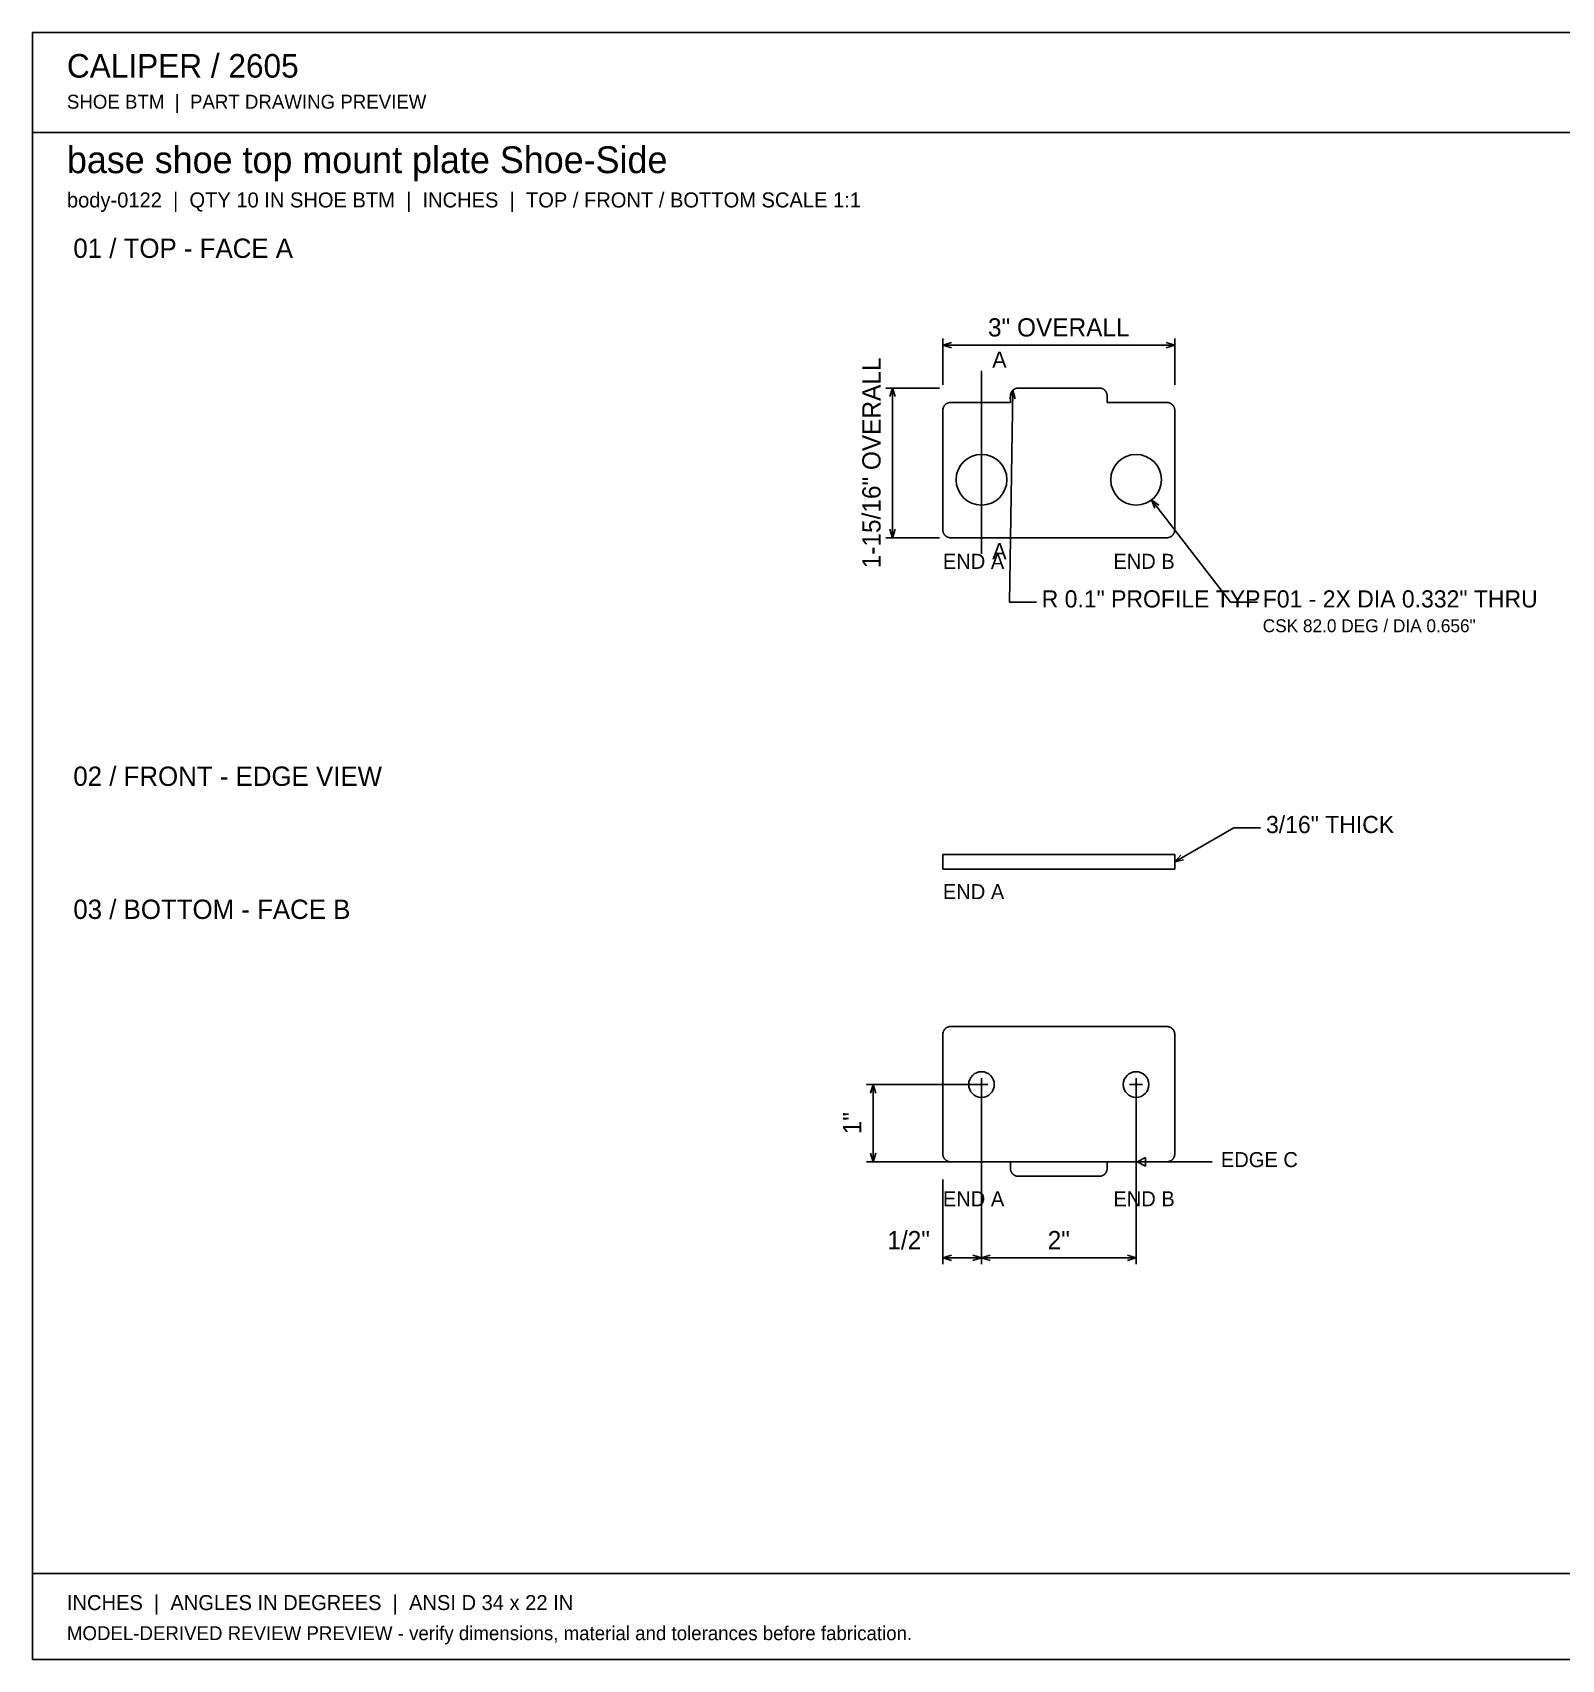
# Model space of a CAD drawing. Header units: inches. Extents: x 0.5 to 33.5, y 0.5 to 21.5.
# Drawn here: x 0.47 to 20.25, y 0.47 to 21.53 of the extents above; entities that cross this region are included whole.
import ezdxf
from ezdxf.enums import TextEntityAlignment as Align

# ---------------------------------------------------------------- set-up
doc = ezdxf.new("R2010")
doc.units = ezdxf.units.IN
doc.header["$MEASUREMENT"] = 0

msp = doc.modelspace()

# ---------------------------------------------------------------- linework, layer by layer
at = {"layer": 'ANNOTATION'}
for p, q in [((12.25, 16.969), (12.25, 17.566)), ((12.25, 17.483), (12.361, 17.517)), ((12.25, 17.483), (15.25, 17.483)), ((12.361, 17.448), (12.25, 17.483)), ((15.139, 17.517), (15.25, 17.483)), ((15.25, 17.483), (15.139, 17.448)), ((15.25, 16.969), (15.25, 17.566)), ((12.75, 17.149), (12.75, 14.781)), ((12.208, 16.927), (11.514, 16.927)), ((11.562, 16.816), (11.597, 16.927)), ((11.597, 16.927), (11.597, 14.99)), ((11.597, 16.927), (11.632, 16.816)), ((13.154, 16.898), (13.113, 14.156)), ((13.118, 16.787), (13.154, 16.898)), ((13.154, 16.898), (13.187, 16.786)), ((14.95, 15.48), (15.972, 14.156)), ((14.991, 15.371), (14.95, 15.48)), ((14.95, 15.48), (15.046, 15.413)), ((12.208, 14.99), (11.514, 14.99)), ((11.597, 14.99), (11.562, 15.101)), ((11.632, 15.101), (11.597, 14.99)), ((13.113, 14.156), (13.46, 14.156)), ((15.972, 14.156), (16.319, 14.156)), ((15.25, 10.795), (16.014, 11.236)), ((16.014, 11.236), (16.361, 11.236)), ((15.25, 10.795), (15.329, 10.881)), ((15.364, 10.821), (15.25, 10.795)), ((12.708, 7.913), (11.264, 7.913)), ((11.312, 7.802), (11.347, 7.913)), ((11.347, 7.913), (11.347, 6.913)), ((11.347, 7.913), (11.382, 7.802)), ((12.667, 7.913), (12.833, 7.913)), ((12.75, 7.997), (12.75, 7.83)), ((12.75, 7.872), (12.75, 5.587)), ((12.75, 7.872), (12.75, 5.587)), ((14.667, 7.913), (14.833, 7.913)), ((14.75, 7.997), (14.75, 7.83)), ((14.75, 7.872), (14.75, 5.587)), ((11.347, 6.913), (11.312, 7.024)), ((11.382, 7.024), (11.347, 6.913)), ((14.762, 6.913), (14.874, 6.969)), ((14.874, 6.969), (14.874, 6.858)), ((14.721, 6.913), (11.264, 6.913)), ((14.762, 6.913), (15.736, 6.913)), ((14.874, 6.858), (14.762, 6.913)), ((12.25, 6.684), (12.25, 5.587)), ((12.25, 5.67), (12.361, 5.705)), ((12.639, 5.705), (12.75, 5.67)), ((12.75, 5.67), (12.861, 5.705)), ((14.639, 5.705), (14.75, 5.67)), ((12.25, 5.67), (12.75, 5.67)), ((12.361, 5.635), (12.25, 5.67)), ((12.75, 5.67), (12.639, 5.635)), ((12.75, 5.67), (14.75, 5.67)), ((12.861, 5.635), (12.75, 5.67)), ((14.75, 5.67), (14.639, 5.635))]:
    msp.add_line(p, q, dxfattribs=at)
at = {"layer": 'OUTLINE'}
for p, q in [((0.472, 21.528), (33.528, 21.528)), ((0.472, 0.472), (0.472, 21.528)), ((0.472, 20.236), (33.528, 20.236)), ((13.127, 16.847), (13.126, 16.844)), ((13.128, 16.851), (13.127, 16.849)), ((13.127, 16.849), (13.127, 16.847)), ((13.129, 16.854), (13.128, 16.851)), ((13.13, 16.858), (13.129, 16.856)), ((13.129, 16.856), (13.129, 16.854)), ((13.131, 16.861), (13.13, 16.858)), ((13.132, 16.863), (13.131, 16.861)), ((13.133, 16.865), (13.132, 16.863)), ((13.134, 16.868), (13.133, 16.865)), ((13.135, 16.87), (13.134, 16.868)), ((13.136, 16.872), (13.135, 16.87)), ((13.137, 16.874), (13.136, 16.872)), ((13.138, 16.876), (13.137, 16.874)), ((13.139, 16.878), (13.138, 16.876)), ((13.141, 16.881), (13.139, 16.878)), ((13.142, 16.883), (13.141, 16.881)), ((13.143, 16.885), (13.142, 16.883)), ((13.145, 16.887), (13.143, 16.885)), ((13.146, 16.889), (13.145, 16.887)), ((13.148, 16.891), (13.146, 16.889)), ((13.149, 16.892), (13.148, 16.891)), ((13.151, 16.894), (13.149, 16.892)), ((13.153, 16.896), (13.151, 16.894)), ((13.154, 16.898), (13.153, 16.896)), ((13.156, 16.9), (13.154, 16.898)), ((13.158, 16.901), (13.156, 16.9)), ((13.16, 16.903), (13.158, 16.901)), ((13.162, 16.904), (13.16, 16.903)), ((13.163, 16.906), (13.162, 16.904)), ((13.165, 16.907), (13.163, 16.906)), ((13.167, 16.909), (13.165, 16.907)), ((13.169, 16.91), (13.167, 16.909)), ((13.172, 16.912), (13.169, 16.91)), ((13.174, 16.913), (13.172, 16.912)), ((13.176, 16.914), (13.174, 16.913)), ((13.178, 16.915), (13.176, 16.914)), ((13.18, 16.916), (13.178, 16.915)), ((13.182, 16.917), (13.18, 16.916)), ((13.184, 16.919), (13.182, 16.917)), ((13.187, 16.919), (13.184, 16.919)), ((13.189, 16.92), (13.187, 16.919)), ((13.191, 16.921), (13.189, 16.92)), ((13.194, 16.922), (13.191, 16.921)), ((13.196, 16.923), (13.194, 16.922)), ((13.198, 16.923), (13.196, 16.923)), ((13.201, 16.924), (13.198, 16.923)), ((13.203, 16.925), (13.201, 16.924)), ((13.205, 16.925), (13.203, 16.925)), ((13.208, 16.926), (13.205, 16.925)), ((13.21, 16.926), (13.208, 16.926)), ((13.213, 16.926), (13.21, 16.926)), ((13.215, 16.927), (13.213, 16.926)), ((13.218, 16.927), (13.215, 16.927)), ((13.22, 16.927), (13.218, 16.927)), ((13.223, 16.927), (13.22, 16.927)), ((13.225, 16.927), (13.223, 16.927)), ((14.275, 16.927), (13.225, 16.927)), ((14.277, 16.927), (14.275, 16.927)), ((14.28, 16.927), (14.277, 16.927)), ((14.282, 16.927), (14.28, 16.927)), ((14.285, 16.927), (14.282, 16.927)), ((14.287, 16.926), (14.285, 16.927)), ((14.29, 16.926), (14.287, 16.926)), ((14.292, 16.926), (14.29, 16.926)), ((14.295, 16.925), (14.292, 16.926)), ((14.297, 16.925), (14.295, 16.925)), ((14.299, 16.924), (14.297, 16.925)), ((14.302, 16.923), (14.299, 16.924)), ((14.304, 16.923), (14.302, 16.923)), ((14.306, 16.922), (14.304, 16.923)), ((14.309, 16.921), (14.306, 16.922)), ((14.311, 16.92), (14.309, 16.921)), ((14.313, 16.919), (14.311, 16.92)), ((14.316, 16.919), (14.313, 16.919)), ((14.318, 16.917), (14.316, 16.919)), ((14.32, 16.916), (14.318, 16.917)), ((14.322, 16.915), (14.32, 16.916)), ((14.324, 16.914), (14.322, 16.915)), ((14.326, 16.913), (14.324, 16.914)), ((14.328, 16.912), (14.326, 16.913)), ((14.331, 16.91), (14.328, 16.912)), ((14.333, 16.909), (14.331, 16.91)), ((14.335, 16.907), (14.333, 16.909)), ((14.337, 16.906), (14.335, 16.907)), ((14.338, 16.904), (14.337, 16.906)), ((14.34, 16.903), (14.338, 16.904)), ((14.342, 16.901), (14.34, 16.903)), ((14.344, 16.9), (14.342, 16.901)), ((14.346, 16.898), (14.344, 16.9)), ((14.347, 16.896), (14.346, 16.898)), ((14.349, 16.894), (14.347, 16.896)), ((14.351, 16.892), (14.349, 16.894)), ((14.352, 16.891), (14.351, 16.892)), ((14.354, 16.889), (14.352, 16.891)), ((14.355, 16.887), (14.354, 16.889)), ((14.357, 16.885), (14.355, 16.887)), ((14.358, 16.883), (14.357, 16.885)), ((14.359, 16.881), (14.358, 16.883)), ((14.361, 16.878), (14.359, 16.881)), ((14.362, 16.876), (14.361, 16.878)), ((14.363, 16.874), (14.362, 16.876)), ((14.364, 16.872), (14.363, 16.874)), ((14.365, 16.87), (14.364, 16.872)), ((14.366, 16.868), (14.365, 16.87)), ((14.367, 16.865), (14.366, 16.868)), ((14.368, 16.863), (14.367, 16.865)), ((14.369, 16.861), (14.368, 16.863)), ((14.37, 16.858), (14.369, 16.861)), ((14.371, 16.856), (14.37, 16.858)), ((14.371, 16.854), (14.371, 16.856)), ((14.372, 16.851), (14.371, 16.854)), ((14.373, 16.849), (14.372, 16.851)), ((14.373, 16.847), (14.373, 16.849)), ((14.374, 16.844), (14.373, 16.847)), ((12.251, 16.652), (12.25, 16.649)), ((12.25, 16.649), (12.25, 16.647)), ((12.25, 16.647), (12.25, 16.644)), ((12.25, 16.644), (12.25, 16.642)), ((12.25, 16.642), (12.25, 16.64)), ((12.25, 16.64), (12.25, 15.09)), ((12.252, 16.659), (12.251, 16.657)), ((12.251, 16.657), (12.251, 16.654)), ((12.251, 16.654), (12.251, 16.652)), ((12.253, 16.664), (12.252, 16.661)), ((12.252, 16.661), (12.252, 16.659)), ((12.254, 16.666), (12.253, 16.664)), ((12.255, 16.671), (12.254, 16.669)), ((12.254, 16.669), (12.254, 16.666)), ((12.256, 16.673), (12.255, 16.671)), ((12.257, 16.676), (12.256, 16.673)), ((12.258, 16.678), (12.257, 16.676)), ((12.259, 16.68), (12.258, 16.678)), ((12.26, 16.682), (12.259, 16.68)), ((12.261, 16.685), (12.26, 16.682)), ((12.262, 16.687), (12.261, 16.685)), ((12.263, 16.689), (12.262, 16.687)), ((12.264, 16.691), (12.263, 16.689)), ((12.266, 16.693), (12.264, 16.691)), ((12.267, 16.695), (12.266, 16.693)), ((12.268, 16.697), (12.267, 16.695)), ((12.27, 16.699), (12.268, 16.697)), ((12.271, 16.701), (12.27, 16.699)), ((12.273, 16.703), (12.271, 16.701)), ((12.274, 16.705), (12.273, 16.703)), ((12.276, 16.707), (12.274, 16.705)), ((12.278, 16.709), (12.276, 16.707)), ((12.279, 16.71), (12.278, 16.709)), ((12.281, 16.712), (12.279, 16.71)), ((12.283, 16.714), (12.281, 16.712)), ((12.285, 16.715), (12.283, 16.714)), ((12.287, 16.717), (12.285, 16.715)), ((12.288, 16.718), (12.287, 16.717)), ((12.29, 16.72), (12.288, 16.718)), ((12.292, 16.721), (12.29, 16.72)), ((12.294, 16.723), (12.292, 16.721)), ((12.297, 16.724), (12.294, 16.723)), ((12.299, 16.725), (12.297, 16.724)), ((12.301, 16.727), (12.299, 16.725)), ((12.303, 16.728), (12.301, 16.727)), ((12.305, 16.729), (12.303, 16.728)), ((12.307, 16.73), (12.305, 16.729)), ((12.309, 16.731), (12.307, 16.73)), ((12.312, 16.732), (12.309, 16.731)), ((12.314, 16.733), (12.312, 16.732)), ((12.316, 16.734), (12.314, 16.733)), ((12.319, 16.735), (12.316, 16.734)), ((12.321, 16.735), (12.319, 16.735)), ((12.323, 16.736), (12.321, 16.735)), ((12.326, 16.737), (12.323, 16.736)), ((12.328, 16.737), (12.326, 16.737)), ((12.33, 16.738), (12.328, 16.737)), ((12.333, 16.738), (12.33, 16.738)), ((12.335, 16.739), (12.333, 16.738)), ((12.338, 16.739), (12.335, 16.739)), ((12.34, 16.739), (12.338, 16.739)), ((12.343, 16.739), (12.34, 16.739)), ((12.345, 16.739), (12.343, 16.739)), ((12.348, 16.74), (12.345, 16.739)), ((12.35, 16.74), (12.348, 16.74)), ((13.125, 16.74), (12.35, 16.74)), ((13.126, 16.839), (13.125, 16.837)), ((13.125, 16.837), (13.125, 16.834)), ((13.125, 16.834), (13.125, 16.832)), ((13.125, 16.832), (13.125, 16.83)), ((13.125, 16.83), (13.125, 16.827)), ((13.125, 16.827), (13.125, 16.74)), ((13.126, 16.844), (13.126, 16.842)), ((13.126, 16.842), (13.126, 16.839)), ((14.374, 16.842), (14.374, 16.844)), ((14.374, 16.839), (14.374, 16.842)), ((14.375, 16.837), (14.374, 16.839)), ((14.375, 16.834), (14.375, 16.837)), ((14.375, 16.832), (14.375, 16.834)), ((14.375, 16.83), (14.375, 16.832)), ((14.375, 16.827), (14.375, 16.83)), ((14.375, 16.74), (14.375, 16.827)), ((15.15, 16.74), (14.375, 16.74)), ((15.152, 16.74), (15.15, 16.74)), ((15.155, 16.739), (15.152, 16.74)), ((15.157, 16.739), (15.155, 16.739)), ((15.16, 16.739), (15.157, 16.739)), ((15.162, 16.739), (15.16, 16.739)), ((15.165, 16.739), (15.162, 16.739)), ((15.167, 16.738), (15.165, 16.739)), ((15.17, 16.738), (15.167, 16.738)), ((15.172, 16.737), (15.17, 16.738)), ((15.174, 16.737), (15.172, 16.737)), ((15.177, 16.736), (15.174, 16.737)), ((15.179, 16.735), (15.177, 16.736)), ((15.181, 16.735), (15.179, 16.735)), ((15.184, 16.734), (15.181, 16.735)), ((15.186, 16.733), (15.184, 16.734)), ((15.188, 16.732), (15.186, 16.733)), ((15.191, 16.731), (15.188, 16.732)), ((15.193, 16.73), (15.191, 16.731)), ((15.195, 16.729), (15.193, 16.73)), ((15.197, 16.728), (15.195, 16.729)), ((15.199, 16.727), (15.197, 16.728)), ((15.201, 16.725), (15.199, 16.727)), ((15.203, 16.724), (15.201, 16.725)), ((15.206, 16.723), (15.203, 16.724)), ((15.208, 16.721), (15.206, 16.723)), ((15.21, 16.72), (15.208, 16.721)), ((15.212, 16.718), (15.21, 16.72)), ((15.213, 16.717), (15.212, 16.718)), ((15.215, 16.715), (15.213, 16.717)), ((15.217, 16.714), (15.215, 16.715)), ((15.219, 16.712), (15.217, 16.714)), ((15.221, 16.71), (15.219, 16.712)), ((15.222, 16.709), (15.221, 16.71)), ((15.224, 16.707), (15.222, 16.709)), ((15.226, 16.705), (15.224, 16.707)), ((15.227, 16.703), (15.226, 16.705)), ((15.229, 16.701), (15.227, 16.703)), ((15.23, 16.699), (15.229, 16.701)), ((15.232, 16.697), (15.23, 16.699)), ((15.233, 16.695), (15.232, 16.697)), ((15.234, 16.693), (15.233, 16.695)), ((15.236, 16.691), (15.234, 16.693)), ((15.237, 16.689), (15.236, 16.691)), ((15.238, 16.687), (15.237, 16.689)), ((15.239, 16.685), (15.238, 16.687)), ((15.24, 16.682), (15.239, 16.685)), ((15.241, 16.68), (15.24, 16.682)), ((15.242, 16.678), (15.241, 16.68)), ((15.243, 16.676), (15.242, 16.678)), ((15.244, 16.673), (15.243, 16.676)), ((15.245, 16.671), (15.244, 16.673)), ((15.246, 16.669), (15.245, 16.671)), ((15.246, 16.666), (15.246, 16.669)), ((15.247, 16.664), (15.246, 16.666)), ((15.248, 16.661), (15.247, 16.664)), ((15.248, 16.659), (15.248, 16.661)), ((15.249, 16.657), (15.248, 16.659)), ((15.249, 16.654), (15.249, 16.657)), ((15.249, 16.652), (15.249, 16.654)), ((15.25, 16.649), (15.249, 16.652)), ((15.25, 16.647), (15.25, 16.649)), ((15.25, 16.644), (15.25, 16.647)), ((15.25, 16.642), (15.25, 16.644)), ((15.25, 16.64), (15.25, 16.642)), ((15.25, 15.09), (15.25, 16.64)), ((12.25, 15.09), (12.25, 15.087)), ((12.25, 15.087), (12.25, 15.085)), ((12.25, 15.085), (12.25, 15.082)), ((12.25, 15.082), (12.25, 15.08)), ((12.25, 15.08), (12.251, 15.077)), ((12.251, 15.077), (12.251, 15.075)), ((12.251, 15.075), (12.251, 15.072)), ((12.251, 15.072), (12.252, 15.07)), ((12.252, 15.07), (12.252, 15.068)), ((12.252, 15.068), (12.253, 15.065)), ((12.253, 15.065), (12.254, 15.063)), ((12.254, 15.063), (12.254, 15.061)), ((12.254, 15.061), (12.255, 15.058)), ((12.255, 15.058), (12.256, 15.056)), ((12.256, 15.056), (12.257, 15.054)), ((12.257, 15.054), (12.258, 15.051)), ((12.258, 15.051), (12.259, 15.049)), ((12.259, 15.049), (12.26, 15.047)), ((12.26, 15.047), (12.261, 15.045)), ((12.261, 15.045), (12.262, 15.042)), ((12.262, 15.042), (12.263, 15.04)), ((12.263, 15.04), (12.264, 15.038)), ((12.264, 15.038), (12.266, 15.036)), ((12.266, 15.036), (12.267, 15.034)), ((12.267, 15.034), (12.268, 15.032)), ((12.268, 15.032), (12.27, 15.03)), ((12.27, 15.03), (12.271, 15.028)), ((12.271, 15.028), (12.273, 15.026)), ((12.273, 15.026), (12.274, 15.024)), ((12.274, 15.024), (12.276, 15.022)), ((12.276, 15.022), (12.278, 15.021)), ((12.278, 15.021), (12.279, 15.019)), ((12.279, 15.019), (12.281, 15.017)), ((12.281, 15.017), (12.283, 15.015)), ((12.283, 15.015), (12.285, 15.014)), ((12.285, 15.014), (12.287, 15.012)), ((12.287, 15.012), (12.288, 15.011)), ((12.288, 15.011), (12.29, 15.009)), ((12.29, 15.009), (12.292, 15.008)), ((12.292, 15.008), (12.294, 15.006)), ((12.294, 15.006), (12.297, 15.005)), ((12.297, 15.005), (12.299, 15.004)), ((12.299, 15.004), (12.301, 15.003)), ((12.301, 15.003), (12.303, 15.001)), ((12.303, 15.001), (12.305, 15)), ((12.305, 15), (12.307, 14.999)), ((12.307, 14.999), (12.309, 14.998)), ((12.309, 14.998), (12.312, 14.997)), ((12.312, 14.997), (12.314, 14.996)), ((12.314, 14.996), (12.316, 14.995)), ((12.316, 14.995), (12.319, 14.995)), ((12.319, 14.995), (12.321, 14.994)), ((12.321, 14.994), (12.323, 14.993)), ((12.323, 14.993), (12.326, 14.993)), ((12.326, 14.993), (12.328, 14.992)), ((12.328, 14.992), (12.33, 14.992)), ((12.33, 14.992), (12.333, 14.991)), ((12.333, 14.991), (12.335, 14.991)), ((12.335, 14.991), (12.338, 14.99)), ((12.338, 14.99), (12.34, 14.99)), ((12.34, 14.99), (12.343, 14.99)), ((12.343, 14.99), (12.345, 14.99)), ((12.345, 14.99), (12.348, 14.99)), ((12.348, 14.99), (12.35, 14.99)), ((12.35, 14.99), (15.15, 14.99)), ((15.15, 14.99), (15.152, 14.99)), ((15.152, 14.99), (15.155, 14.99)), ((15.155, 14.99), (15.157, 14.99)), ((15.157, 14.99), (15.16, 14.99)), ((15.16, 14.99), (15.162, 14.99)), ((15.162, 14.99), (15.165, 14.991)), ((15.165, 14.991), (15.167, 14.991)), ((15.167, 14.991), (15.17, 14.992)), ((15.17, 14.992), (15.172, 14.992)), ((15.172, 14.992), (15.174, 14.993)), ((15.174, 14.993), (15.177, 14.993)), ((15.177, 14.993), (15.179, 14.994)), ((15.179, 14.994), (15.181, 14.995)), ((15.181, 14.995), (15.184, 14.995)), ((15.184, 14.995), (15.186, 14.996)), ((15.186, 14.996), (15.188, 14.997)), ((15.188, 14.997), (15.191, 14.998)), ((15.191, 14.998), (15.193, 14.999)), ((15.193, 14.999), (15.195, 15)), ((15.195, 15), (15.197, 15.001)), ((15.197, 15.001), (15.199, 15.003)), ((15.199, 15.003), (15.201, 15.004)), ((15.201, 15.004), (15.203, 15.005)), ((15.203, 15.005), (15.206, 15.006)), ((15.206, 15.006), (15.208, 15.008)), ((15.208, 15.008), (15.21, 15.009)), ((15.21, 15.009), (15.212, 15.011)), ((15.212, 15.011), (15.213, 15.012)), ((15.213, 15.012), (15.215, 15.014)), ((15.215, 15.014), (15.217, 15.015)), ((15.217, 15.015), (15.219, 15.017)), ((15.219, 15.017), (15.221, 15.019)), ((15.221, 15.019), (15.222, 15.021)), ((15.222, 15.021), (15.224, 15.022)), ((15.224, 15.022), (15.226, 15.024)), ((15.226, 15.024), (15.227, 15.026)), ((15.227, 15.026), (15.229, 15.028)), ((15.229, 15.028), (15.23, 15.03)), ((15.23, 15.03), (15.232, 15.032)), ((15.232, 15.032), (15.233, 15.034)), ((15.233, 15.034), (15.234, 15.036)), ((15.234, 15.036), (15.236, 15.038)), ((15.236, 15.038), (15.237, 15.04)), ((15.237, 15.04), (15.238, 15.042)), ((15.238, 15.042), (15.239, 15.045)), ((15.239, 15.045), (15.24, 15.047)), ((15.24, 15.047), (15.241, 15.049)), ((15.241, 15.049), (15.242, 15.051)), ((15.242, 15.051), (15.243, 15.054)), ((15.243, 15.054), (15.244, 15.056)), ((15.244, 15.056), (15.245, 15.058)), ((15.245, 15.058), (15.246, 15.061)), ((15.246, 15.063), (15.247, 15.065)), ((15.246, 15.061), (15.246, 15.063)), ((15.247, 15.065), (15.248, 15.068)), ((15.248, 15.07), (15.249, 15.072)), ((15.248, 15.068), (15.248, 15.07)), ((15.249, 15.077), (15.25, 15.08)), ((15.249, 15.075), (15.249, 15.077)), ((15.249, 15.072), (15.249, 15.075)), ((15.25, 15.087), (15.25, 15.09)), ((15.25, 15.085), (15.25, 15.087)), ((15.25, 15.082), (15.25, 15.085)), ((15.25, 15.08), (15.25, 15.082)), ((12.25, 10.889), (15.25, 10.889)), ((12.25, 10.701), (12.25, 10.889)), ((15.25, 10.889), (15.25, 10.701)), ((15.25, 10.701), (12.25, 10.701)), ((12.279, 8.634), (12.278, 8.632)), ((12.281, 8.636), (12.279, 8.634)), ((12.283, 8.637), (12.281, 8.636)), ((12.285, 8.639), (12.283, 8.637)), ((12.287, 8.64), (12.285, 8.639)), ((12.288, 8.642), (12.287, 8.64)), ((12.29, 8.644), (12.288, 8.642)), ((12.292, 8.645), (12.29, 8.644)), ((12.294, 8.646), (12.292, 8.645)), ((12.297, 8.648), (12.294, 8.646)), ((12.299, 8.649), (12.297, 8.648)), ((12.301, 8.65), (12.299, 8.649)), ((12.303, 8.651), (12.301, 8.65)), ((12.305, 8.653), (12.303, 8.651)), ((12.307, 8.654), (12.305, 8.653)), ((12.309, 8.655), (12.307, 8.654)), ((12.312, 8.656), (12.309, 8.655)), ((12.314, 8.656), (12.312, 8.656)), ((12.316, 8.657), (12.314, 8.656)), ((12.319, 8.658), (12.316, 8.657)), ((12.321, 8.659), (12.319, 8.658)), ((12.323, 8.66), (12.321, 8.659)), ((12.326, 8.66), (12.323, 8.66)), ((12.328, 8.661), (12.326, 8.66)), ((12.33, 8.661), (12.328, 8.661)), ((12.333, 8.662), (12.33, 8.661)), ((12.335, 8.662), (12.333, 8.662)), ((12.338, 8.662), (12.335, 8.662)), ((12.34, 8.663), (12.338, 8.662)), ((12.343, 8.663), (12.34, 8.663)), ((12.345, 8.663), (12.343, 8.663)), ((12.348, 8.663), (12.345, 8.663)), ((12.35, 8.663), (12.348, 8.663)), ((15.15, 8.663), (12.35, 8.663)), ((15.152, 8.663), (15.15, 8.663)), ((15.155, 8.663), (15.152, 8.663)), ((15.157, 8.663), (15.155, 8.663)), ((15.16, 8.663), (15.157, 8.663)), ((15.162, 8.662), (15.16, 8.663)), ((15.165, 8.662), (15.162, 8.662)), ((15.167, 8.662), (15.165, 8.662)), ((15.17, 8.661), (15.167, 8.662)), ((15.172, 8.661), (15.17, 8.661)), ((15.174, 8.66), (15.172, 8.661)), ((15.177, 8.66), (15.174, 8.66)), ((15.179, 8.659), (15.177, 8.66)), ((15.181, 8.658), (15.179, 8.659)), ((15.184, 8.657), (15.181, 8.658)), ((15.186, 8.656), (15.184, 8.657)), ((15.188, 8.656), (15.186, 8.656)), ((15.191, 8.655), (15.188, 8.656)), ((15.193, 8.654), (15.191, 8.655)), ((15.195, 8.653), (15.193, 8.654)), ((15.197, 8.651), (15.195, 8.653)), ((15.199, 8.65), (15.197, 8.651)), ((15.201, 8.649), (15.199, 8.65)), ((15.203, 8.648), (15.201, 8.649)), ((15.206, 8.646), (15.203, 8.648)), ((15.208, 8.645), (15.206, 8.646)), ((15.21, 8.644), (15.208, 8.645)), ((15.212, 8.642), (15.21, 8.644)), ((15.213, 8.64), (15.212, 8.642)), ((15.215, 8.639), (15.213, 8.64)), ((15.217, 8.637), (15.215, 8.639)), ((15.219, 8.636), (15.217, 8.637)), ((15.221, 8.634), (15.219, 8.636)), ((15.222, 8.632), (15.221, 8.634)), ((12.251, 8.575), (12.25, 8.573)), ((12.25, 8.573), (12.25, 8.571)), ((12.25, 8.571), (12.25, 8.568)), ((12.25, 8.568), (12.25, 8.566)), ((12.25, 8.566), (12.25, 8.563)), ((12.25, 8.563), (12.25, 7.013)), ((12.252, 8.583), (12.251, 8.58)), ((12.251, 8.58), (12.251, 8.578)), ((12.251, 8.578), (12.251, 8.575)), ((12.253, 8.587), (12.252, 8.585)), ((12.252, 8.585), (12.252, 8.583)), ((12.254, 8.59), (12.253, 8.587)), ((12.255, 8.595), (12.254, 8.592)), ((12.254, 8.592), (12.254, 8.59)), ((12.256, 8.597), (12.255, 8.595)), ((12.257, 8.599), (12.256, 8.597)), ((12.258, 8.601), (12.257, 8.599)), ((12.259, 8.604), (12.258, 8.601)), ((12.26, 8.606), (12.259, 8.604)), ((12.261, 8.608), (12.26, 8.606)), ((12.262, 8.61), (12.261, 8.608)), ((12.263, 8.612), (12.262, 8.61)), ((12.264, 8.615), (12.263, 8.612)), ((12.266, 8.617), (12.264, 8.615)), ((12.267, 8.619), (12.266, 8.617)), ((12.268, 8.621), (12.267, 8.619)), ((12.27, 8.623), (12.268, 8.621)), ((12.271, 8.625), (12.27, 8.623)), ((12.273, 8.627), (12.271, 8.625)), ((12.274, 8.629), (12.273, 8.627)), ((12.276, 8.63), (12.274, 8.629)), ((12.278, 8.632), (12.276, 8.63)), ((15.224, 8.63), (15.222, 8.632)), ((15.226, 8.629), (15.224, 8.63)), ((15.227, 8.627), (15.226, 8.629)), ((15.229, 8.625), (15.227, 8.627)), ((15.23, 8.623), (15.229, 8.625)), ((15.232, 8.621), (15.23, 8.623)), ((15.233, 8.619), (15.232, 8.621)), ((15.234, 8.617), (15.233, 8.619)), ((15.236, 8.615), (15.234, 8.617)), ((15.237, 8.612), (15.236, 8.615)), ((15.238, 8.61), (15.237, 8.612)), ((15.239, 8.608), (15.238, 8.61)), ((15.24, 8.606), (15.239, 8.608)), ((15.241, 8.604), (15.24, 8.606)), ((15.242, 8.601), (15.241, 8.604)), ((15.243, 8.599), (15.242, 8.601)), ((15.244, 8.597), (15.243, 8.599)), ((15.245, 8.595), (15.244, 8.597)), ((15.246, 8.592), (15.245, 8.595)), ((15.246, 8.59), (15.246, 8.592)), ((15.247, 8.587), (15.246, 8.59)), ((15.248, 8.585), (15.247, 8.587)), ((15.248, 8.583), (15.248, 8.585)), ((15.249, 8.58), (15.248, 8.583)), ((15.249, 8.578), (15.249, 8.58)), ((15.249, 8.575), (15.249, 8.578)), ((15.25, 8.573), (15.249, 8.575)), ((15.25, 8.571), (15.25, 8.573)), ((15.25, 8.568), (15.25, 8.571)), ((15.25, 8.566), (15.25, 8.568)), ((15.25, 8.563), (15.25, 8.566)), ((15.25, 7.013), (15.25, 8.563)), ((12.25, 7.013), (12.25, 7.011)), ((12.25, 7.011), (12.25, 7.008)), ((12.25, 7.008), (12.25, 7.006)), ((12.25, 7.006), (12.25, 7.003)), ((12.25, 7.003), (12.251, 7.001)), ((12.251, 7.001), (12.251, 6.999)), ((12.251, 6.999), (12.251, 6.996)), ((12.251, 6.996), (12.252, 6.994)), ((12.252, 6.994), (12.252, 6.991)), ((12.252, 6.991), (12.253, 6.989)), ((12.253, 6.989), (12.254, 6.987)), ((12.254, 6.987), (12.254, 6.984)), ((12.254, 6.984), (12.255, 6.982)), ((12.255, 6.982), (12.256, 6.98)), ((12.256, 6.98), (12.257, 6.977)), ((12.257, 6.977), (12.258, 6.975)), ((12.258, 6.975), (12.259, 6.973)), ((12.259, 6.973), (12.26, 6.97)), ((12.26, 6.97), (12.261, 6.968)), ((12.261, 6.968), (12.262, 6.966)), ((12.262, 6.966), (12.263, 6.964)), ((12.263, 6.964), (12.264, 6.962)), ((12.264, 6.962), (12.266, 6.96)), ((12.266, 6.96), (12.267, 6.958)), ((12.267, 6.958), (12.268, 6.956)), ((12.268, 6.956), (12.27, 6.954)), ((12.27, 6.954), (12.271, 6.952)), ((12.271, 6.952), (12.273, 6.95)), ((12.273, 6.95), (12.274, 6.948)), ((15.226, 6.948), (15.227, 6.95)), ((15.227, 6.95), (15.229, 6.952)), ((15.229, 6.952), (15.23, 6.954)), ((15.23, 6.954), (15.232, 6.956)), ((15.232, 6.956), (15.233, 6.958)), ((15.233, 6.958), (15.234, 6.96)), ((15.234, 6.96), (15.236, 6.962)), ((15.236, 6.962), (15.237, 6.964)), ((15.237, 6.964), (15.238, 6.966)), ((15.238, 6.966), (15.239, 6.968)), ((15.239, 6.968), (15.24, 6.97)), ((15.24, 6.97), (15.241, 6.973)), ((15.241, 6.973), (15.242, 6.975)), ((15.242, 6.975), (15.243, 6.977)), ((15.243, 6.977), (15.244, 6.98)), ((15.244, 6.98), (15.245, 6.982)), ((15.245, 6.982), (15.246, 6.984)), ((15.246, 6.987), (15.247, 6.989)), ((15.246, 6.984), (15.246, 6.987)), ((15.247, 6.989), (15.248, 6.991)), ((15.248, 6.994), (15.249, 6.996)), ((15.248, 6.991), (15.248, 6.994)), ((15.249, 7.001), (15.25, 7.003)), ((15.249, 6.999), (15.249, 7.001)), ((15.249, 6.996), (15.249, 6.999)), ((15.25, 7.011), (15.25, 7.013)), ((15.25, 7.008), (15.25, 7.011)), ((15.25, 7.006), (15.25, 7.008)), ((15.25, 7.003), (15.25, 7.006)), ((12.274, 6.948), (12.276, 6.946)), ((12.276, 6.946), (12.278, 6.944)), ((12.278, 6.944), (12.279, 6.942)), ((12.279, 6.942), (12.281, 6.941)), ((12.281, 6.941), (12.283, 6.939)), ((12.283, 6.939), (12.285, 6.937)), ((12.285, 6.937), (12.287, 6.936)), ((12.287, 6.936), (12.288, 6.934)), ((12.288, 6.934), (12.29, 6.933)), ((12.29, 6.933), (12.292, 6.931)), ((12.292, 6.931), (12.294, 6.93)), ((12.294, 6.93), (12.297, 6.929)), ((12.297, 6.929), (12.299, 6.927)), ((12.299, 6.927), (12.301, 6.926)), ((12.301, 6.926), (12.303, 6.925)), ((12.303, 6.925), (12.305, 6.924)), ((12.305, 6.924), (12.307, 6.923)), ((12.307, 6.923), (12.309, 6.922)), ((12.309, 6.922), (12.312, 6.921)), ((12.312, 6.921), (12.314, 6.92)), ((12.314, 6.92), (12.316, 6.919)), ((12.316, 6.919), (12.319, 6.918)), ((12.319, 6.918), (12.321, 6.918)), ((12.321, 6.918), (12.323, 6.917)), ((12.323, 6.917), (12.326, 6.916)), ((12.326, 6.916), (12.328, 6.916)), ((12.328, 6.916), (12.33, 6.915)), ((12.33, 6.915), (12.333, 6.915)), ((12.333, 6.915), (12.335, 6.914)), ((12.335, 6.914), (12.338, 6.914)), ((12.338, 6.914), (12.34, 6.914)), ((12.34, 6.914), (12.343, 6.913)), ((12.343, 6.913), (12.345, 6.913)), ((12.345, 6.913), (12.348, 6.913)), ((12.348, 6.913), (12.35, 6.913)), ((12.35, 6.913), (13.125, 6.913)), ((13.125, 6.913), (13.125, 6.826)), ((13.125, 6.826), (13.125, 6.823)), ((13.125, 6.823), (13.125, 6.821)), ((13.125, 6.821), (13.125, 6.818)), ((13.125, 6.818), (13.125, 6.816)), ((13.125, 6.816), (13.126, 6.813)), ((13.126, 6.813), (13.126, 6.811)), ((13.126, 6.811), (13.126, 6.809)), ((13.126, 6.809), (13.127, 6.806)), ((13.127, 6.806), (13.127, 6.804)), ((13.127, 6.804), (13.128, 6.801)), ((13.128, 6.801), (13.129, 6.799)), ((13.129, 6.799), (13.129, 6.797)), ((13.129, 6.797), (13.13, 6.794)), ((13.13, 6.794), (13.131, 6.792)), ((13.131, 6.792), (13.132, 6.79)), ((13.132, 6.79), (13.133, 6.787)), ((13.133, 6.787), (13.134, 6.785)), ((13.134, 6.785), (13.135, 6.783)), ((13.135, 6.783), (13.136, 6.781)), ((13.136, 6.781), (13.137, 6.779)), ((13.137, 6.779), (13.138, 6.776)), ((13.138, 6.776), (13.139, 6.774)), ((13.139, 6.774), (13.141, 6.772)), ((13.141, 6.772), (13.142, 6.77)), ((13.142, 6.77), (13.143, 6.768)), ((13.143, 6.768), (13.145, 6.766)), ((13.145, 6.766), (13.146, 6.764)), ((13.146, 6.764), (13.148, 6.762)), ((13.148, 6.762), (13.149, 6.76)), ((13.149, 6.76), (13.151, 6.759)), ((13.151, 6.759), (13.153, 6.757)), ((13.153, 6.757), (13.154, 6.755)), ((13.154, 6.755), (13.156, 6.753)), ((13.156, 6.753), (13.158, 6.752)), ((13.158, 6.752), (13.16, 6.75)), ((13.16, 6.75), (13.162, 6.748)), ((13.162, 6.748), (13.163, 6.747)), ((13.163, 6.747), (13.165, 6.745)), ((13.165, 6.745), (13.167, 6.744)), ((13.167, 6.744), (13.169, 6.743)), ((13.169, 6.743), (13.172, 6.741)), ((13.172, 6.741), (13.174, 6.74)), ((13.174, 6.74), (13.176, 6.739)), ((13.176, 6.739), (13.178, 6.738)), ((14.322, 6.738), (14.324, 6.739)), ((14.324, 6.739), (14.326, 6.74)), ((14.326, 6.74), (14.328, 6.741)), ((14.328, 6.741), (14.331, 6.743)), ((14.331, 6.743), (14.333, 6.744)), ((14.333, 6.744), (14.335, 6.745)), ((14.335, 6.745), (14.337, 6.747)), ((14.337, 6.747), (14.338, 6.748)), ((14.338, 6.748), (14.34, 6.75)), ((14.34, 6.75), (14.342, 6.752)), ((14.342, 6.752), (14.344, 6.753)), ((14.344, 6.753), (14.346, 6.755)), ((14.346, 6.755), (14.347, 6.757)), ((14.347, 6.757), (14.349, 6.759)), ((14.349, 6.759), (14.351, 6.76)), ((14.351, 6.76), (14.352, 6.762)), ((14.352, 6.762), (14.354, 6.764)), ((14.354, 6.764), (14.355, 6.766)), ((14.355, 6.766), (14.357, 6.768)), ((14.357, 6.768), (14.358, 6.77)), ((14.358, 6.77), (14.359, 6.772)), ((14.359, 6.772), (14.361, 6.774)), ((14.361, 6.774), (14.362, 6.776)), ((14.362, 6.776), (14.363, 6.779)), ((14.363, 6.779), (14.364, 6.781)), ((14.364, 6.781), (14.365, 6.783)), ((14.365, 6.783), (14.366, 6.785)), ((14.366, 6.785), (14.367, 6.787)), ((14.367, 6.787), (14.368, 6.79)), ((14.368, 6.79), (14.369, 6.792)), ((14.369, 6.792), (14.37, 6.794)), ((14.37, 6.794), (14.371, 6.797)), ((14.371, 6.799), (14.372, 6.801)), ((14.371, 6.797), (14.371, 6.799)), ((14.372, 6.801), (14.373, 6.804)), ((14.373, 6.806), (14.374, 6.809)), ((14.373, 6.804), (14.373, 6.806)), ((14.374, 6.813), (14.375, 6.816)), ((14.374, 6.811), (14.374, 6.813)), ((14.374, 6.809), (14.374, 6.811)), ((14.375, 6.826), (14.375, 6.913)), ((14.375, 6.913), (15.15, 6.913)), ((14.375, 6.823), (14.375, 6.826)), ((14.375, 6.821), (14.375, 6.823)), ((14.375, 6.818), (14.375, 6.821)), ((14.375, 6.816), (14.375, 6.818)), ((15.15, 6.913), (15.152, 6.913)), ((15.152, 6.913), (15.155, 6.913)), ((15.155, 6.913), (15.157, 6.913)), ((15.157, 6.913), (15.16, 6.914)), ((15.16, 6.914), (15.162, 6.914)), ((15.162, 6.914), (15.165, 6.914)), ((15.165, 6.914), (15.167, 6.915)), ((15.167, 6.915), (15.17, 6.915)), ((15.17, 6.915), (15.172, 6.916)), ((15.172, 6.916), (15.174, 6.916)), ((15.174, 6.916), (15.177, 6.917)), ((15.177, 6.917), (15.179, 6.918)), ((15.179, 6.918), (15.181, 6.918)), ((15.181, 6.918), (15.184, 6.919)), ((15.184, 6.919), (15.186, 6.92)), ((15.186, 6.92), (15.188, 6.921)), ((15.188, 6.921), (15.191, 6.922)), ((15.191, 6.922), (15.193, 6.923)), ((15.193, 6.923), (15.195, 6.924)), ((15.195, 6.924), (15.197, 6.925)), ((15.197, 6.925), (15.199, 6.926)), ((15.199, 6.926), (15.201, 6.927)), ((15.201, 6.927), (15.203, 6.929)), ((15.203, 6.929), (15.206, 6.93)), ((15.206, 6.93), (15.208, 6.931)), ((15.208, 6.931), (15.21, 6.933)), ((15.21, 6.933), (15.212, 6.934)), ((15.212, 6.934), (15.213, 6.936)), ((15.213, 6.936), (15.215, 6.937)), ((15.215, 6.937), (15.217, 6.939)), ((15.217, 6.939), (15.219, 6.941)), ((15.219, 6.941), (15.221, 6.942)), ((15.221, 6.942), (15.222, 6.944)), ((15.222, 6.944), (15.224, 6.946)), ((15.224, 6.946), (15.226, 6.948)), ((13.178, 6.738), (13.18, 6.736)), ((13.18, 6.736), (13.182, 6.735)), ((13.182, 6.735), (13.184, 6.734)), ((13.184, 6.734), (13.187, 6.733)), ((13.187, 6.733), (13.189, 6.732)), ((13.189, 6.732), (13.191, 6.732)), ((13.191, 6.732), (13.194, 6.731)), ((13.194, 6.731), (13.196, 6.73)), ((13.196, 6.73), (13.198, 6.729)), ((13.198, 6.729), (13.201, 6.729)), ((13.201, 6.729), (13.203, 6.728)), ((13.203, 6.728), (13.205, 6.728)), ((13.205, 6.728), (13.208, 6.727)), ((13.208, 6.727), (13.21, 6.727)), ((13.21, 6.727), (13.213, 6.726)), ((13.213, 6.726), (13.215, 6.726)), ((13.215, 6.726), (13.218, 6.726)), ((13.218, 6.726), (13.22, 6.726)), ((13.22, 6.726), (13.223, 6.726)), ((13.223, 6.726), (13.225, 6.726)), ((13.225, 6.726), (14.275, 6.726)), ((14.275, 6.726), (14.277, 6.726)), ((14.277, 6.726), (14.28, 6.726)), ((14.28, 6.726), (14.282, 6.726)), ((14.282, 6.726), (14.285, 6.726)), ((14.285, 6.726), (14.287, 6.726)), ((14.287, 6.726), (14.29, 6.727)), ((14.29, 6.727), (14.292, 6.727)), ((14.292, 6.727), (14.295, 6.728)), ((14.295, 6.728), (14.297, 6.728)), ((14.297, 6.728), (14.299, 6.729)), ((14.299, 6.729), (14.302, 6.729)), ((14.302, 6.729), (14.304, 6.73)), ((14.304, 6.73), (14.306, 6.731)), ((14.306, 6.731), (14.309, 6.732)), ((14.309, 6.732), (14.311, 6.732)), ((14.311, 6.732), (14.313, 6.733)), ((14.313, 6.733), (14.316, 6.734)), ((14.316, 6.734), (14.318, 6.735)), ((14.318, 6.735), (14.32, 6.736)), ((14.32, 6.736), (14.322, 6.738)), ((0.472, 1.583), (33.528, 1.583)), ((33.528, 0.472), (0.472, 0.472))]:
    msp.add_line(p, q, dxfattribs=at)
for centre, radius in [((12.75, 15.74), 0.328), ((14.75, 15.74), 0.328), ((12.75, 7.913), 0.166), ((14.75, 7.913), 0.166)]:
    msp.add_circle(centre, radius, dxfattribs=at)

# ---------------------------------------------------------------- texts
at = {"layer": 'ANNOTATION'}
for s, height, p in [('CALIPER / 2605', 0.30556, (0.917, 20.944)), ('SHOE BTM  |  PART DRAWING PREVIEW', 0.18056, (0.917, 20.542)), ('base shoe top mount plate Shoe-Side', 0.34722, (0.917, 19.708)), ('body-0122  |  QTY 10 IN SHOE BTM  |  INCHES  |  TOP / FRONT / BOTTOM SCALE 1:1', 0.19444, (0.917, 19.264)), ('01 / TOP - FACE A', 0.25, (1, 18.611)), ('A', 0.208, (12.889, 17.191)), ('END A', 0.1944, (12.25, 14.587)), ('A', 0.208, (12.889, 14.712)), ('R 0.1" PROFILE TYP', 0.22222, (13.529, 14.087)), ('F01 - 2X DIA 0.332" THRU', 0.22222, (16.389, 14.087)), ('CSK 82.0 DEG / DIA 0.656"', 0.16667, (16.389, 13.767)), ('02 / FRONT - EDGE VIEW', 0.25, (1, 11.778)), ('3/16" THICK', 0.22222, (16.431, 11.167)), ('03 / BOTTOM - FACE B', 0.25, (1, 10.056)), ('END A', 0.1944, (12.25, 10.312)), ('EDGE C', 0.1944, (15.847, 6.844)), ('END A', 0.1944, (12.25, 6.337)), ('INCHES  |  ANGLES IN DEGREES  |  ANSI D 34 x 22 IN', 0.19444, (0.917, 1.111)), ('MODEL-DERIVED REVIEW PREVIEW - verify dimensions, material and tolerances before fabrication.', 0.18056, (0.917, 0.722))]:
    msp.add_text(s, height=height, dxfattribs=at).set_placement(p)
for s, p in [('3" OVERALL', (13.75, 17.594)), ('2"', (13.75, 5.781))]:
    msp.add_text(s, height=0.2361, dxfattribs=at).set_placement(p, align=Align.CENTER)
for s, height, p in [('1-15/16" OVERALL', 0.23611, (11.444, 15.958)), ('1"', 0.2361, (11.194, 7.413))]:
    msp.add_text(s, height=height, rotation=90, dxfattribs=at).set_placement(p, align=Align.CENTER)
for s, height, p in [('END B', 0.1944, (15.25, 14.587)), ('END B', 0.1944, (15.25, 6.337)), ('1/2"', 0.2361, (12.083, 5.781))]:
    msp.add_text(s, height=height, dxfattribs=at).set_placement(p, align=Align.RIGHT)

doc.saveas('drawing.dxf')
